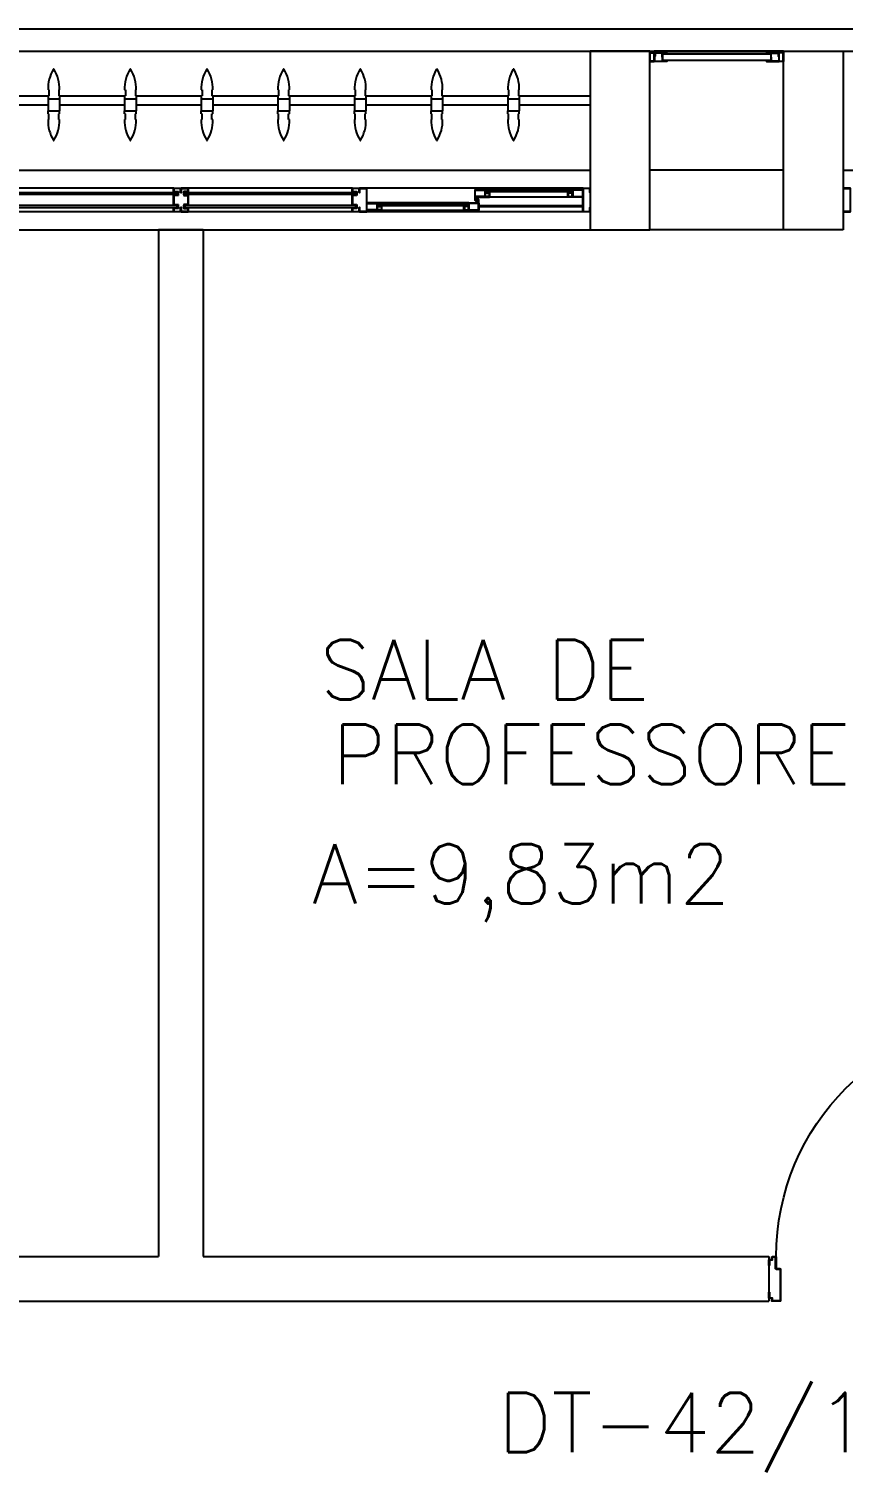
# Model space of a CAD drawing. Header units: millimetres. Extents: x 2128 to 2646, y 1972 to 2207.
# Drawn here: x 2417.925 to 2420.661, y 2048.791 to 2053.64 of the extents above; entities that cross this region are included whole.
import ezdxf

# ---------------------------------------------------------------- set-up
doc = ezdxf.new("R2010")
doc.units = ezdxf.units.MM
for name, color, linetype in [('AR-ALV', 2, 'Continuous'), ('AR-BRISES', 1, 'Continuous'), ('AR-CALÇADA', 1, 'Continuous'), ('AR-ESQ', 1, 'Continuous'), ('AR-ESTC', 3, 'Continuous'), ('AR-PEITORIL', 1, 'Continuous'), ('AR-PORTA', 1, 'Continuous'), ('BR-PAINEL', 1, 'Continuous'), ('BR-SUPORTE', 1, 'Continuous'), ('DT-ESQ-BAGUETE-C', 1, 'Continuous'), ('DT-ESQ-BAGUETE-V', 1, 'Continuous'), ('DT-ESQ-CHAPA DOBRADA-V', 1, 'Continuous'), ('DT-ESQ-MARCO-V', 1, 'Continuous'), ('DT-ESQ-PERFIL CADEIRA-C', 2, 'Continuous'), ('DT-ESQ-PERFIL CADEIRA-V', 2, 'Continuous'), ('DT-ESQ-PERFIL U SIMPLES-C', 2, 'Continuous'), ('DT-ESQ-PERFIL U-C', 2, 'Continuous'), ('DT-ESQ-PERFIL U-V', 1, 'Continuous'), ('DT-ESQ-VENEZIANA-C', 1, 'Continuous'), ('DT-ESQ-VENEZIANA-V', 1, 'Continuous'), ('DT-ESQ-VIDRO-C', 2, 'Continuous'), ('DT-ESQ-VIDRO-V', 71, 'Continuous'), ('DT-TXTMOD', 1, 'Continuous'), ('ENDEREÇO', 2, 'Continuous'), ('ibio', 2, 'Continuous'), ('maçaneta', 1, 'Continuous'), ('mov', 1, 'Continuous'), ('PM-PERFIL U-C', 2, 'Continuous'), ('pm1', 2, 'Continuous'), ('TEXTO', 2, 'Continuous'), ('Área', 2, 'Continuous')]:
    doc.layers.add(name, color=color, linetype=linetype)
doc.styles.add('S10', font='simplex.shx', dxfattribs={"height": 0.1})
doc.styles.add('UNB-100', font='simplex.shx', dxfattribs={"height": 0.2})
doc.styles.add('UNB1-100', font='simplex.shx', dxfattribs={"height": 0.2})

# ---------------------------------------------------------------- blocks, each defined once
blk = doc.blocks.new('EF23-P')
at = {"layer": 'DT-ESQ-BAGUETE-C', "ltscale": 0.1}
for points in [[(0.4225, -0.08), (0.409, -0.08), (0.409, -0.0785), (0.422, -0.0785, 0.414214), (0.4225, -0.078), (0.4225, -0.067, 0.414214), (0.422, -0.0665), (0.409, -0.0665), (0.409, -0.065), (0.4225, -0.065, -0.414214), (0.424, -0.0665), (0.424, -0.0785, -0.414214)], [(0.7015, -0.08), (0.715, -0.08), (0.715, -0.0785), (0.702, -0.0785, -0.414214), (0.7015, -0.078), (0.7015, -0.067, -0.414214), (0.702, -0.0665), (0.715, -0.0665), (0.715, -0.065), (0.7015, -0.065, 0.414214), (0.7, -0.0665), (0.7, -0.0785, 0.414214)], [(0.0735, -0.125), (0.06, -0.125), (0.06, -0.1235), (0.073, -0.1235, 0.414214), (0.0735, -0.123), (0.0735, -0.112, 0.414214), (0.073, -0.1115), (0.06, -0.1115), (0.06, -0.11), (0.0735, -0.11, -0.414214), (0.075, -0.1115), (0.075, -0.1235, -0.414214)], [(0.339, -0.125), (0.3525, -0.125), (0.3525, -0.1235), (0.3395, -0.1235, -0.414214), (0.339, -0.123), (0.339, -0.112, -0.414214), (0.3395, -0.1115), (0.3525, -0.1115), (0.3525, -0.11), (0.339, -0.11, 0.414214), (0.3375, -0.1115), (0.3375, -0.1235, 0.414214)]]:
    blk.add_lwpolyline(points, format="xyb", close=True, dxfattribs=at)
at = {"layer": 'DT-ESQ-BAGUETE-V', "ltscale": 0.1}
for p, q in [((0.4225, -0.065), (0.7015, -0.065)), ((0.0735, -0.11), (0.339, -0.11))]:
    blk.add_line(p, q, dxfattribs=at)
at = {"layer": 'DT-ESQ-CHAPA DOBRADA-V', "ltscale": 0.1}
for p, q in [((0.025, -0.077), (0.374, -0.077)), ((0.025, -0.08), (0.374, -0.08))]:
    blk.add_line(p, q, dxfattribs=at)
at = {"layer": 'DT-ESQ-MARCO-V', "ltscale": 0.1}
for p, q in [((0.7985, -0.06), (1.3515, -0.06)), ((1.3985, -0.06), (1.9515, -0.06)), ((0.7985, -0.14), (1.3515, -0.14)), ((1.3985, -0.14), (1.9515, -0.14))]:
    blk.add_line(p, q, dxfattribs=at)
at = {"layer": 'DT-ESQ-PERFIL CADEIRA-C', "ltscale": 0.1}
for p, q in [((0.376, -0.0885), (0.4225, -0.0885)), ((0.75, -0.0885), (0.7015, -0.0885)), ((0.025, -0.1335), (0.0735, -0.1335)), ((0.3855, -0.1335), (0.339, -0.1335))]:
    blk.add_line(p, q, dxfattribs=at)
for points in [[(0.4225, -0.087, -1), (0.4225, -0.09), (0.376, -0.09, -0.414214), (0.374, -0.088), (0.374, -0.067, -0.414214), (0.376, -0.065), (0.4075, -0.065, -0.414214), (0.409, -0.0665), (0.409, -0.087)], [(0.409, -0.0885, -0.198913), (0.4079, -0.0881, -0.198913), (0.4075, -0.087), (0.4075, -0.067, 0.414214), (0.407, -0.0665), (0.376, -0.0665, 0.414214), (0.3755, -0.067), (0.3755, -0.088, 0.414214), (0.376, -0.0885)], [(0.7015, -0.09), (0.75, -0.09), (0.75, -0.0885), (0.715, -0.0885, 0.198912), (0.7161, -0.0881, 0.198913), (0.7165, -0.087), (0.7165, -0.067, -0.414214), (0.717, -0.0665), (0.75, -0.0665), (0.75, -0.065), (0.7165, -0.065, 0.414214), (0.715, -0.0665), (0.715, -0.0785), (0.715, -0.08), (0.715, -0.087), (0.7015, -0.087, 1)], [(0.0735, -0.135), (0.025, -0.135), (0.025, -0.1335), (0.06, -0.1335, -0.198912), (0.0589, -0.1331, -0.198913), (0.0585, -0.132), (0.0585, -0.112, 0.414214), (0.058, -0.1115), (0.025, -0.1115), (0.025, -0.11), (0.0585, -0.11, -0.414214), (0.06, -0.1115), (0.06, -0.1235), (0.06, -0.125), (0.06, -0.132), (0.0735, -0.132, -1)], [(0.339, -0.132, 1), (0.339, -0.135), (0.3855, -0.135, 0.414214), (0.3875, -0.133), (0.3875, -0.112, 0.414214), (0.3855, -0.11), (0.354, -0.11, 0.414214), (0.3525, -0.1115), (0.3525, -0.132)], [(0.3525, -0.1335, 0.198913), (0.3536, -0.1331, 0.198913), (0.354, -0.132), (0.354, -0.112, -0.414214), (0.3545, -0.1115), (0.3855, -0.1115, -0.414214), (0.386, -0.112), (0.386, -0.133, -0.414214), (0.3855, -0.1335)]]:
    blk.add_lwpolyline(points, format="xyb", close=True, dxfattribs=at)
at = {"layer": 'DT-ESQ-PERFIL CADEIRA-V', "ltscale": 0.1}
for p, q in [((0.4075, -0.09), (0.7015, -0.09)), ((0.0735, -0.135), (0.339, -0.135))]:
    blk.add_line(p, q, dxfattribs=at)
at = {"layer": 'DT-ESQ-PERFIL U SIMPLES-C', "ltscale": 0.1}
for points in [[(0.376, -0.102), (0.384, -0.102), (0.384, -0.1005), (0.376, -0.1005, -0.414214), (0.3755, -0.1), (0.3755, -0.092, -0.414214), (0.376, -0.0915), (0.384, -0.0915), (0.384, -0.09), (0.376, -0.09, 0.414214), (0.374, -0.092), (0.374, -0.1, 0.414214)], [(0.3855, -0.098), (0.3775, -0.098), (0.3775, -0.0995), (0.3855, -0.0995, -0.414214), (0.386, -0.1), (0.386, -0.108, -0.414214), (0.3855, -0.1085), (0.3775, -0.1085), (0.3775, -0.11), (0.3855, -0.11, 0.414214), (0.3875, -0.108), (0.3875, -0.1, 0.414214)]]:
    blk.add_lwpolyline(points, format="xyb", close=True, dxfattribs=at)
at = {"layer": 'DT-ESQ-PERFIL U-C', "ltscale": 0.1}
for points in [[(0, -0.0615, -0.414214), (0.0015, -0.06), (0.0235, -0.06, -0.414214), (0.025, -0.0615), (0.025, -0.1385, -0.414214), (0.0235, -0.14), (0.0015, -0.14, -0.414214), (0, -0.1385), (0, -0.125), (0.0015, -0.125), (0.0015, -0.138, 0.414214), (0.002, -0.1385), (0.023, -0.1385, 0.414214), (0.0235, -0.138), (0.0235, -0.062, 0.414214), (0.023, -0.0615), (0.002, -0.0615, 0.414214), (0.0015, -0.062), (0.0015, -0.075), (0, -0.075)], [(0.775, -0.0615, 0.414214), (0.7735, -0.06), (0.7515, -0.06, 0.414214), (0.75, -0.0615), (0.75, -0.1385, 0.414214), (0.7515, -0.14), (0.7735, -0.14, 0.414214), (0.775, -0.1385), (0.775, -0.125), (0.7735, -0.125), (0.7735, -0.138, -0.414214), (0.773, -0.1385), (0.752, -0.1385, -0.414214), (0.7515, -0.138), (0.7515, -0.062, -0.414214), (0.752, -0.0615), (0.773, -0.0615, -0.414214), (0.7735, -0.062), (0.7735, -0.075), (0.775, -0.075)], [(0.8, -0.1285), (0.8, -0.1385, -0.414214), (0.7985, -0.14), (0.7765, -0.14, -0.414214), (0.775, -0.1385), (0.775, -0.125), (0.7765, -0.125), (0.7765, -0.138, 0.414214), (0.777, -0.1385), (0.798, -0.1385, 0.414214), (0.7985, -0.138), (0.7985, -0.1285), (0.7855, -0.1285, -0.414214), (0.784, -0.127), (0.784, -0.117, -0.414214), (0.7855, -0.1155), (0.7985, -0.1155), (0.7985, -0.0845), (0.7855, -0.0845, -0.414214), (0.784, -0.083), (0.784, -0.073, -0.414214), (0.7855, -0.0715), (0.7985, -0.0715), (0.7985, -0.062, 0.414214), (0.798, -0.0615), (0.777, -0.0615, 0.414214), (0.7765, -0.062), (0.7765, -0.075), (0.775, -0.075), (0.775, -0.0615, -0.414214), (0.7765, -0.06), (0.7985, -0.06, -0.414214), (0.8, -0.0615), (0.8, -0.0715, -0.414214), (0.7985, -0.073), (0.7855, -0.073), (0.7855, -0.083), (0.7985, -0.083), (0.7985, -0.083, -0.414214), (0.8, -0.0845), (0.8, -0.1155, -0.414214), (0.7985, -0.117), (0.7985, -0.117), (0.7855, -0.117), (0.7855, -0.127), (0.7985, -0.127, -0.414214)], [(1.35, -0.1285), (1.35, -0.1385, 0.414214), (1.3515, -0.14), (1.3735, -0.14, 0.414214), (1.375, -0.1385), (1.375, -0.125), (1.3735, -0.125), (1.3735, -0.138, -0.414214), (1.373, -0.1385), (1.352, -0.1385, -0.414214), (1.3515, -0.138), (1.3515, -0.1285), (1.3645, -0.1285, 0.414214), (1.366, -0.127), (1.366, -0.117, 0.414214), (1.3645, -0.1155), (1.3515, -0.1155), (1.3515, -0.0845), (1.3645, -0.0845, 0.414214), (1.366, -0.083), (1.366, -0.073, 0.414214), (1.3645, -0.0715), (1.3515, -0.0715), (1.3515, -0.062, -0.414214), (1.352, -0.0615), (1.373, -0.0615, -0.414214), (1.3735, -0.062), (1.3735, -0.075), (1.375, -0.075), (1.375, -0.0615, 0.414214), (1.3735, -0.06), (1.3515, -0.06, 0.414214), (1.35, -0.0615), (1.35, -0.0715, 0.414214), (1.3515, -0.073), (1.3645, -0.073), (1.3645, -0.083), (1.3515, -0.083), (1.3515, -0.083, 0.414214), (1.35, -0.0845), (1.35, -0.1155, 0.414214), (1.3515, -0.117), (1.3515, -0.117), (1.3645, -0.117), (1.3645, -0.127), (1.3515, -0.127, 0.414214)], [(1.4, -0.1285), (1.4, -0.1385, -0.414214), (1.3985, -0.14), (1.3765, -0.14, -0.414214), (1.375, -0.1385), (1.375, -0.125), (1.3765, -0.125), (1.3765, -0.138, 0.414214), (1.377, -0.1385), (1.398, -0.1385, 0.414214), (1.3985, -0.138), (1.3985, -0.1285), (1.3855, -0.1285, -0.414214), (1.384, -0.127), (1.384, -0.117, -0.414214), (1.3855, -0.1155), (1.3985, -0.1155), (1.3985, -0.0845), (1.3855, -0.0845, -0.414214), (1.384, -0.083), (1.384, -0.073, -0.414214), (1.3855, -0.0715), (1.3985, -0.0715), (1.3985, -0.062, 0.414214), (1.398, -0.0615), (1.377, -0.0615, 0.414214), (1.3765, -0.062), (1.3765, -0.075), (1.375, -0.075), (1.375, -0.0615, -0.414214), (1.3765, -0.06), (1.3985, -0.06, -0.414214), (1.4, -0.0615), (1.4, -0.0715, -0.414214), (1.3985, -0.073), (1.3855, -0.073), (1.3855, -0.083), (1.3985, -0.083), (1.3985, -0.083, -0.414214), (1.4, -0.0845), (1.4, -0.1155, -0.414214), (1.3985, -0.117), (1.3985, -0.117), (1.3855, -0.117), (1.3855, -0.127), (1.3985, -0.127, -0.414214)], [(5.15, -0.0615, 0.414214), (5.1485, -0.06), (5.1265, -0.06, 0.414214), (5.125, -0.0615), (5.125, -0.1385, 0.414214), (5.1265, -0.14), (5.1485, -0.14, 0.414214), (5.15, -0.1385), (5.15, -0.125), (5.1485, -0.125), (5.1485, -0.138, -0.414214), (5.148, -0.1385), (5.127, -0.1385, -0.414214), (5.1265, -0.138), (5.1265, -0.062, -0.414214), (5.127, -0.0615), (5.148, -0.0615, -0.414214), (5.1485, -0.062), (5.1485, -0.075), (5.15, -0.075)]]:
    blk.add_lwpolyline(points, format="xyb", close=True, dxfattribs=at)
at = {"layer": 'DT-ESQ-PERFIL U-V', "ltscale": 0.1}
for p, q in [((0.0235, -0.06), (0.7515, -0.06)), ((0.0235, -0.14), (0.7515, -0.14))]:
    blk.add_line(p, q, dxfattribs=at)
at = {"layer": 'DT-ESQ-VIDRO-C', "ltscale": 0.1}
for points in [[(0.7125, -0.085), (0.7125, -0.082), (0.4115, -0.082), (0.4115, -0.085)], [(1.3625, -0.081), (1.3625, -0.075), (0.7875, -0.075), (0.7875, -0.081)], [(1.9625, -0.081), (1.9625, -0.075), (1.3875, -0.075), (1.3875, -0.081)], [(0.063, -0.13), (0.063, -0.127), (0.3495, -0.127), (0.3495, -0.13)]]:
    blk.add_lwpolyline(points, close=True, dxfattribs=at)
at = {"layer": 'DT-ESQ-VIDRO-V', "ltscale": 0.1}
for points in [[(1.3625, -0.119), (1.3625, -0.125), (0.7875, -0.125), (0.7875, -0.119)], [(1.9625, -0.119), (1.9625, -0.125), (1.3875, -0.125), (1.3875, -0.119)]]:
    blk.add_lwpolyline(points, close=True, dxfattribs=at)
at = {"layer": 'DT-TXTMOD', "ltscale": 0.1, "style": 'S10', "flags": 3}
for tag, p in [('M01', (0.025, -0.28)), ('M02', (0.3253, -0.28)), ('M03', (0.627, -0.28)), ('M04', (0.9288, -0.28)), ('M05', (1.2306, -0.28)), ('M06', (1.5323, -0.28)), ('M07', (1.8341, -0.28)), ('M08', (2.1359, -0.28)), ('M09', (2.4376, -0.28)), ('M10', (2.7394, -0.28)), ('M11', (3.0412, -0.28)), ('M12', (3.3429, -0.28)), ('M13', (3.6447, -0.28)), ('M14', (3.9464, -0.28)), ('M15', (4.2482, -0.28)), ('M16', (4.55, -0.28)), ('M17', (4.8517, -0.28))]:
    blk.add_attdef(tag, p, '', height=0.1, dxfattribs=at)
blk = doc.blocks.new('BR-MODULO8')
at = {"layer": 'BR-PAINEL'}
for p, q in [((-1.8217, 0.27), (-1.8192, 0.27)), ((-1.8217, 0.25), (-1.8217, 0.24)), ((-1.8217, 0.25), (-1.8192, 0.25)), ((-1.8192, 0.27), (-1.8192, 0.25)), ((-1.7858, 0.27), (-1.7858, 0.25)), ((-1.7833, 0.27), (-1.7858, 0.27)), ((-1.7833, 0.25), (-1.7858, 0.25)), ((-1.7833, 0.25), (-1.7833, 0.24)), ((-1.5642, 0.27), (-1.5617, 0.27)), ((-1.5642, 0.25), (-1.5642, 0.24)), ((-1.5642, 0.25), (-1.5617, 0.25)), ((-1.5617, 0.27), (-1.5617, 0.25)), ((-1.5283, 0.27), (-1.5283, 0.25)), ((-1.5258, 0.27), (-1.5283, 0.27)), ((-1.5258, 0.25), (-1.5283, 0.25)), ((-1.5258, 0.25), (-1.5258, 0.24)), ((-1.3067, 0.27), (-1.3042, 0.27)), ((-1.3067, 0.25), (-1.3067, 0.24)), ((-1.3067, 0.25), (-1.3042, 0.25)), ((-1.3042, 0.27), (-1.3042, 0.25)), ((-1.2708, 0.27), (-1.2708, 0.25)), ((-1.2683, 0.27), (-1.2708, 0.27)), ((-1.2683, 0.25), (-1.2708, 0.25)), ((-1.2683, 0.25), (-1.2683, 0.24)), ((-1.0492, 0.27), (-1.0467, 0.27)), ((-1.0492, 0.25), (-1.0492, 0.24)), ((-1.0492, 0.25), (-1.0467, 0.25)), ((-1.0467, 0.27), (-1.0467, 0.25)), ((-1.0133, 0.27), (-1.0133, 0.25)), ((-1.0108, 0.27), (-1.0133, 0.27)), ((-1.0108, 0.25), (-1.0133, 0.25)), ((-1.0108, 0.25), (-1.0108, 0.24)), ((-0.7917, 0.27), (-0.7892, 0.27)), ((-0.7917, 0.25), (-0.7917, 0.24)), ((-0.7917, 0.25), (-0.7892, 0.25)), ((-0.7892, 0.27), (-0.7892, 0.25)), ((-0.7558, 0.27), (-0.7558, 0.25)), ((-0.7533, 0.27), (-0.7558, 0.27)), ((-0.7533, 0.25), (-0.7558, 0.25)), ((-0.7533, 0.25), (-0.7533, 0.24)), ((-0.5342, 0.27), (-0.5317, 0.27)), ((-0.5342, 0.25), (-0.5317, 0.25)), ((-0.5342, 0.25), (-0.5342, 0.24)), ((-0.5317, 0.27), (-0.5317, 0.25)), ((-0.4958, 0.27), (-0.4983, 0.27)), ((-0.4983, 0.27), (-0.4983, 0.25)), ((-0.4958, 0.25), (-0.4983, 0.25)), ((-0.4958, 0.25), (-0.4958, 0.24)), ((-0.2767, 0.27), (-0.2742, 0.27)), ((-0.2767, 0.25), (-0.2767, 0.24)), ((-0.2767, 0.25), (-0.2742, 0.25)), ((-0.2742, 0.27), (-0.2742, 0.25)), ((-0.2408, 0.27), (-0.2408, 0.25)), ((-0.2383, 0.27), (-0.2408, 0.27)), ((-0.2383, 0.25), (-0.2408, 0.25)), ((-0.2383, 0.25), (-0.2383, 0.24)), ((-1.8217, 0.24), (-1.7833, 0.24)), ((-1.8217, 0.24), (-1.8217, 0.2)), ((-1.8217, 0.2), (-1.7833, 0.2)), ((-1.8217, 0.19), (-1.8217, 0.2)), ((-1.7833, 0.24), (-1.7833, 0.2)), ((-1.7833, 0.19), (-1.7833, 0.2)), ((-1.5642, 0.24), (-1.5258, 0.24)), ((-1.5642, 0.24), (-1.5642, 0.2)), ((-1.5642, 0.2), (-1.5258, 0.2)), ((-1.5642, 0.19), (-1.5642, 0.2)), ((-1.5258, 0.24), (-1.5258, 0.2)), ((-1.5258, 0.19), (-1.5258, 0.2)), ((-1.3067, 0.24), (-1.2683, 0.24)), ((-1.3067, 0.24), (-1.3067, 0.2)), ((-1.3067, 0.2), (-1.2683, 0.2)), ((-1.3067, 0.19), (-1.3067, 0.2)), ((-1.2683, 0.24), (-1.2683, 0.2)), ((-1.2683, 0.19), (-1.2683, 0.2)), ((-1.0492, 0.24), (-1.0108, 0.24)), ((-1.0492, 0.24), (-1.0492, 0.2)), ((-1.0492, 0.2), (-1.0108, 0.2)), ((-1.0492, 0.19), (-1.0492, 0.2)), ((-1.0108, 0.24), (-1.0108, 0.2)), ((-1.0108, 0.19), (-1.0108, 0.2)), ((-0.7917, 0.24), (-0.7533, 0.24)), ((-0.7917, 0.24), (-0.7917, 0.2)), ((-0.7917, 0.2), (-0.7533, 0.2)), ((-0.7917, 0.19), (-0.7917, 0.2)), ((-0.7533, 0.24), (-0.7533, 0.2)), ((-0.7533, 0.19), (-0.7533, 0.2)), ((-0.5342, 0.24), (-0.5342, 0.2)), ((-0.5342, 0.24), (-0.4958, 0.24)), ((-0.5342, 0.19), (-0.5342, 0.2)), ((-0.5342, 0.2), (-0.4958, 0.2)), ((-0.4958, 0.24), (-0.4958, 0.2)), ((-0.4958, 0.19), (-0.4958, 0.2)), ((-0.2767, 0.24), (-0.2383, 0.24)), ((-0.2767, 0.24), (-0.2767, 0.2)), ((-0.2767, 0.2), (-0.2383, 0.2)), ((-0.2767, 0.19), (-0.2767, 0.2)), ((-0.2383, 0.24), (-0.2383, 0.2)), ((-0.2383, 0.19), (-0.2383, 0.2)), ((-1.8217, 0.19), (-1.8192, 0.19)), ((-1.8217, 0.17), (-1.8192, 0.17)), ((-1.8192, 0.17), (-1.8192, 0.19)), ((-1.7833, 0.19), (-1.7858, 0.19)), ((-1.7858, 0.17), (-1.7858, 0.19)), ((-1.7833, 0.17), (-1.7858, 0.17)), ((-1.5642, 0.19), (-1.5617, 0.19)), ((-1.5642, 0.17), (-1.5617, 0.17)), ((-1.5617, 0.17), (-1.5617, 0.19)), ((-1.5258, 0.19), (-1.5283, 0.19)), ((-1.5283, 0.17), (-1.5283, 0.19)), ((-1.5258, 0.17), (-1.5283, 0.17)), ((-1.3067, 0.19), (-1.3042, 0.19)), ((-1.3067, 0.17), (-1.3042, 0.17)), ((-1.3042, 0.17), (-1.3042, 0.19)), ((-1.2683, 0.19), (-1.2708, 0.19)), ((-1.2708, 0.17), (-1.2708, 0.19)), ((-1.2683, 0.17), (-1.2708, 0.17)), ((-1.0492, 0.19), (-1.0467, 0.19)), ((-1.0492, 0.17), (-1.0467, 0.17)), ((-1.0467, 0.17), (-1.0467, 0.19)), ((-1.0108, 0.19), (-1.0133, 0.19)), ((-1.0133, 0.17), (-1.0133, 0.19)), ((-1.0108, 0.17), (-1.0133, 0.17)), ((-0.7917, 0.19), (-0.7892, 0.19)), ((-0.7917, 0.17), (-0.7892, 0.17)), ((-0.7892, 0.17), (-0.7892, 0.19)), ((-0.7533, 0.19), (-0.7558, 0.19)), ((-0.7558, 0.17), (-0.7558, 0.19)), ((-0.7533, 0.17), (-0.7558, 0.17)), ((-0.5342, 0.19), (-0.5317, 0.19)), ((-0.5342, 0.17), (-0.5317, 0.17)), ((-0.5317, 0.17), (-0.5317, 0.19)), ((-0.4983, 0.17), (-0.4983, 0.19)), ((-0.4958, 0.19), (-0.4983, 0.19)), ((-0.4958, 0.17), (-0.4983, 0.17)), ((-0.2767, 0.19), (-0.2742, 0.19)), ((-0.2767, 0.17), (-0.2742, 0.17)), ((-0.2742, 0.17), (-0.2742, 0.19)), ((-0.2383, 0.19), (-0.2408, 0.19)), ((-0.2408, 0.17), (-0.2408, 0.19)), ((-0.2383, 0.17), (-0.2408, 0.17))]:
    blk.add_line(p, q, dxfattribs=at)
for centre, radius, start, end in [((-1.8025, 0.3387), 0.001, 37.1012, 142.8988), ((-1.545, 0.3387), 0.001, 37.1012, 142.8988), ((-1.2875, 0.3387), 0.001, 37.1012, 142.8988), ((-1.03, 0.3387), 0.001, 37.1012, 142.8988), ((-0.7725, 0.3387), 0.001, 37.1012, 142.8988), ((-0.515, 0.3387), 0.001, 37.1012, 142.8988), ((-0.2575, 0.3387), 0.001, 37.1012, 142.8988), ((-1.6967, 0.2739), 0.1251, 148.4721, 181.772), ((-1.9083, 0.2739), 0.1251, 358.228, 31.5279), ((-1.4392, 0.2739), 0.1251, 148.4721, 181.772), ((-1.6508, 0.2739), 0.1251, 358.228, 31.5279), ((-1.1817, 0.2739), 0.1251, 148.4721, 181.772), ((-1.3933, 0.2739), 0.1251, 358.228, 31.5279), ((-0.9242, 0.2739), 0.1251, 148.4721, 181.772), ((-1.1358, 0.2739), 0.1251, 358.228, 31.5279), ((-0.6667, 0.2739), 0.1251, 148.4721, 181.772), ((-0.8783, 0.2739), 0.1251, 358.228, 31.5279), ((-0.4092, 0.2739), 0.1251, 148.4721, 181.772), ((-0.6208, 0.2739), 0.1251, 358.228, 31.5279), ((-0.1517, 0.2739), 0.1251, 148.4721, 181.772), ((-0.3633, 0.2739), 0.1251, 358.228, 31.5279), ((-1.6967, 0.1661), 0.1251, 178.228, 211.5279), ((-1.9083, 0.1661), 0.1251, 328.4721, 1.772), ((-1.4392, 0.1661), 0.1251, 178.228, 211.5279), ((-1.6508, 0.1661), 0.1251, 328.4721, 1.772), ((-1.1817, 0.1661), 0.1251, 178.228, 211.5279), ((-1.3933, 0.1661), 0.1251, 328.4721, 1.772), ((-0.9242, 0.1661), 0.1251, 178.228, 211.5279), ((-1.1358, 0.1661), 0.1251, 328.4721, 1.772), ((-0.6667, 0.1661), 0.1251, 178.228, 211.5279), ((-0.8783, 0.1661), 0.1251, 328.4721, 1.772), ((-0.4092, 0.1661), 0.1251, 178.228, 211.5279), ((-0.6208, 0.1661), 0.1251, 328.4721, 1.772), ((-0.1517, 0.1661), 0.1251, 178.228, 211.5279), ((-0.3633, 0.1661), 0.1251, 328.4721, 1.772), ((-1.8025, 0.1013), 0.001, 217.1012, 322.8988), ((-1.545, 0.1013), 0.001, 217.1012, 322.8988), ((-1.2875, 0.1013), 0.001, 217.1012, 322.8988), ((-1.03, 0.1013), 0.001, 217.1012, 322.8988), ((-0.7725, 0.1013), 0.001, 217.1012, 322.8988), ((-0.515, 0.1013), 0.001, 217.1012, 322.8988), ((-0.2575, 0.1013), 0.001, 217.1012, 322.8988)]:
    blk.add_arc(centre, radius, start, end, dxfattribs=at)
at = {"layer": 'BR-SUPORTE'}
for p, q in [((-2.0408, 0.25), (-1.8192, 0.25)), ((-1.7833, 0.25), (-1.5617, 0.25)), ((-1.5258, 0.25), (-1.3042, 0.25)), ((-1.2683, 0.25), (-1.0467, 0.25)), ((-1.0108, 0.25), (-0.7892, 0.25)), ((-0.7533, 0.25), (-0.5317, 0.25)), ((-0.4958, 0.25), (-0.2742, 0.25)), ((-0.2383, 0.25), (0, 0.25)), ((-2.0408, 0.22), (-1.8217, 0.22)), ((-1.7833, 0.22), (-1.5642, 0.22)), ((-1.5258, 0.22), (-1.3067, 0.22)), ((-1.2683, 0.22), (-1.0492, 0.22)), ((-1.0108, 0.22), (-0.7917, 0.22)), ((-0.7533, 0.22), (-0.5342, 0.22)), ((-0.4958, 0.22), (-0.2767, 0.22)), ((-0.2383, 0.22), (0, 0.22))]:
    blk.add_line(p, q, dxfattribs=at)
blk = doc.blocks.new('EF01C-P')
at = {"layer": 'DT-ESQ-BAGUETE-C', "ltscale": 0.1}
for points in [[(0.0015, 0.035), (0.015, 0.035), (0.015, 0.0335), (0.0015, 0.0335), (0.0015, 0.005), (0.015, 0.005), (0.015, 0.0035), (0.0015, 0.0035, -0.414214), (0, 0.005), (0, 0.0335, -0.414214)], [(0.4485, 0.035), (0.435, 0.035), (0.435, 0.0335), (0.4485, 0.0335), (0.4485, 0.005), (0.435, 0.005), (0.435, 0.0035), (0.4485, 0.0035, 0.414214), (0.45, 0.005), (0.45, 0.0335, 0.414214)]]:
    blk.add_lwpolyline(points, format="xyb", close=True, dxfattribs=at)
at = {"layer": 'DT-ESQ-PERFIL CADEIRA-C', "ltscale": 0.1}
for points in [[(0.01, 0.0015), (0.01, 0.003), (0.0015, 0.003, 1), (0.0015, 0), (0.015, 0, 0.414214), (0.0165, 0.0015), (0.0165, 0.0335), (0.043, 0.0335)], [(0.043, 0.0065), (0.018, 0.0065), (0.018, 0.0165), (0.0165, 0.0165), (0.0165, 0.0065, 0.414214), (0.018, 0.005), (0.043, 0.005), (0.0565, 0.005, 1), (0.0565, 0.008), (0.043, 0.008), (0.043, 0.02), (0.043, 0.032), (0.0565, 0.032, 1), (0.0565, 0.035), (0.043, 0.035), (0.0165, 0.035, 0.414214), (0.015, 0.0335), (0.015, 0.0015), (0.0015, 0.0015)], [(0.0415, 0.02), (0.0415, 0.032, -0.414214), (0.043, 0.0335), (0.0565, 0.0335)], [(0.0415, 0.02), (0.0415, 0.008, 0.414214), (0.043, 0.0065), (0.0565, 0.0065)], [(0.407, 0.0065), (0.432, 0.0065), (0.432, 0.0165), (0.4335, 0.0165), (0.4335, 0.0065, -0.414214), (0.432, 0.005), (0.407, 0.005), (0.3935, 0.005, -1), (0.3935, 0.008), (0.407, 0.008), (0.407, 0.02), (0.407, 0.032), (0.3935, 0.032, -1), (0.3935, 0.035), (0.407, 0.035), (0.4335, 0.035, -0.414214), (0.435, 0.0335), (0.435, 0.0015), (0.4485, 0.0015)], [(0.4085, 0.02), (0.4085, 0.032, 0.414214), (0.407, 0.0335), (0.3935, 0.0335)], [(0.4085, 0.02), (0.4085, 0.008, -0.414214), (0.407, 0.0065), (0.3935, 0.0065)], [(0.44, 0.0015), (0.44, 0.003), (0.4485, 0.003, -1), (0.4485, 0), (0.435, 0, -0.414214), (0.4335, 0.0015), (0.4335, 0.0335), (0.407, 0.0335)]]:
    blk.add_lwpolyline(points, format="xyb", dxfattribs=at)
at = {"layer": 'DT-ESQ-PERFIL CADEIRA-V', "ltscale": 0.1}
blk.add_line((0.015, 0), (0.435, 0), dxfattribs=at)
at = {"layer": 'DT-ESQ-VENEZIANA-C', "ltscale": 0.1}
for p, q in [((0.043, 0.0105), (0.407, 0.0105)), ((0.043, 0.009), (0.407, 0.009))]:
    blk.add_line(p, q, dxfattribs=at)
at = {"layer": 'DT-ESQ-VENEZIANA-V', "ltscale": 0.1}
blk.add_line((0.043, 0.031), (0.407, 0.031), dxfattribs=at)
at = {"layer": 'DT-TXTMOD', "ltscale": 0.1, "style": 'S10', "flags": 3}
blk.add_attdef('EF01C', (0.0208, -0.14), '', height=0.1, dxfattribs=at)
blk = doc.blocks.new('PM3')
at = {"layer": 'maçaneta'}
for points in [[(0.02, 0.825), (-0.035, 0.825), (-0.035, 0.715), (0, 0.715), (0, 0.725), (-0.02, 0.725), (-0.02, 0.8035, -0.414214), (-0.0185, 0.805), (0.02, 0.805)], [(0.125, 0.825), (0.07, 0.825), (0.07, 0.805), (0.1085, 0.805, -0.414214), (0.11, 0.8035), (0.11, 0.725), (0.09, 0.725), (0.09, 0.715), (0.125, 0.715)]]:
    blk.add_lwpolyline(points, format="xyb", close=True, dxfattribs=at)
for points in [[(0.02, 0.715), (0.02, 0.755), (0.025, 0.755), (0.025, 0.715)], [(0.07, 0.715), (0.07, 0.755), (0.065, 0.755), (0.065, 0.715)]]:
    blk.add_lwpolyline(points, close=True, dxfattribs=at)
at = {"layer": 'mov'}
blk.add_arc((0.025, 0.075), 0.8, 0, 90, dxfattribs=at)
at = {"layer": 'PM-PERFIL U-C'}
for p, q in [((0, 0.045), (0, 0.0635)), ((0.0015, 0.065), (0.01, 0.065)), ((0.002, 0.063), (0.002, 0.045)), ((0.0105, 0.063), (0.002, 0.063)), ((0.01, 0.065), (0.01, 0.0735)), ((0.0115, 0.075), (0.0235, 0.075)), ((0.012, 0.073), (0.012, 0.0645)), ((0.023, 0.073), (0.012, 0.073)), ((0.023, 0.0335), (0.023, 0.073)), ((0.025, 0.0735), (0.025, 0.034)), ((0.825, 0.0735), (0.825, 0.034)), ((0.8385, 0.075), (0.8265, 0.075)), ((0.827, 0.073), (0.838, 0.073)), ((0.827, 0.0335), (0.827, 0.073)), ((0.838, 0.073), (0.838, 0.0645)), ((0.8395, 0.063), (0.848, 0.063)), ((0.84, 0.065), (0.84, 0.0735)), ((0.8485, 0.065), (0.84, 0.065)), ((0.848, 0.063), (0.848, 0.045)), ((0.85, 0.045), (0.85, 0.0635)), ((0.002, 0.045), (0, 0.045)), ((0.038, 0.032), (0.0245, 0.032)), ((0.0385, 0.034), (0.025, 0.034)), ((0.038, 0.032), (0.038, -0.073)), ((0.04, 0.0325), (0.04, -0.0735)), ((0.81, 0.0325), (0.81, -0.0735)), ((0.8115, 0.034), (0.825, 0.034)), ((0.812, 0.032), (0.8255, 0.032)), ((0.812, 0.032), (0.812, -0.073)), ((0.848, 0.045), (0.85, 0.045)), ((0, -0.045), (0.002, -0.045)), ((0, -0.0635), (0, -0.045)), ((0.002, -0.045), (0.002, -0.063)), ((0.85, -0.045), (0.848, -0.045)), ((0.848, -0.045), (0.848, -0.063)), ((0.85, -0.0635), (0.85, -0.045)), ((0.01, -0.065), (0.0015, -0.065)), ((0.002, -0.063), (0.0105, -0.063)), ((0.01, -0.0735), (0.01, -0.065)), ((0.0385, -0.075), (0.0115, -0.075)), ((0.012, -0.0645), (0.012, -0.073)), ((0.012, -0.073), (0.038, -0.073)), ((0.8115, -0.075), (0.8385, -0.075)), ((0.838, -0.073), (0.812, -0.073)), ((0.838, -0.0645), (0.838, -0.073)), ((0.848, -0.063), (0.8395, -0.063)), ((0.84, -0.0735), (0.84, -0.065)), ((0.84, -0.065), (0.8485, -0.065))]:
    blk.add_line(p, q, dxfattribs=at)
for centre, start, end in [((0.0015, 0.0635), 90, 180), ((0.0115, 0.0735), 90, 180), ((0.0105, 0.0645), 270, 0), ((0.0235, 0.0735), 360, 90), ((0.8265, 0.0735), 90, 180), ((0.8395, 0.0645), 180, 270), ((0.8385, 0.0735), 0, 90), ((0.8485, 0.0635), 0, 90), ((0.0245, 0.0335), 180, 270), ((0.0385, 0.0325), 0, 90), ((0.8115, 0.0325), 90, 180), ((0.8255, 0.0335), 270, 0), ((0.0015, -0.0635), 180, 270), ((0.0115, -0.0735), 180, 270), ((0.0105, -0.0645), 0, 90), ((0.0385, -0.0735), 269.9386, 0), ((0.8115, -0.0735), 180, 270.0614), ((0.8395, -0.0645), 90, 180), ((0.8385, -0.0735), 270, 0), ((0.8485, -0.0635), 270, 0)]:
    blk.add_arc(centre, 0.0015, start, end, dxfattribs=at)
at = {"layer": 'pm1'}
blk.add_lwpolyline([(0.065, 0.875), (0.065, 0.075), (0.025, 0.075), (0.025, 0.875)], close=True, dxfattribs=at)

msp = doc.modelspace()

# ---------------------------------------------------------------- linework, layer by layer
at = {"layer": 'AR-ALV'}
for p, q in [((2420.4615, 2053.1651), (2420.0115, 2053.1651)), ((2418.5115, 2052.9651), (2418.3615, 2052.9651)), ((2418.3615, 2052.9651), (2418.3615, 2049.5151)), ((2418.5115, 2052.9651), (2418.5115, 2049.5151)), ((2420.4615, 2052.9651), (2420.0115, 2052.9651)), ((2416.4615, 2049.5151), (2418.3615, 2049.5151)), ((2418.5115, 2049.5151), (2420.4115, 2049.5151)), ((2420.4115, 2049.5151), (2420.4115, 2049.3651)), ((2416.4615, 2049.3651), (2420.4115, 2049.3651))]:
    msp.add_line(p, q, dxfattribs=at)
at = {"layer": 'AR-CALÇADA'}
msp.add_line((2367.3865, 2053.6401), (2438.6615, 2053.6401), dxfattribs=at)
at = {"layer": 'AR-ESTC'}
for p, q in [((2420.0115, 2053.5651), (2419.8115, 2053.5651)), ((2419.8115, 2053.5651), (2419.8115, 2052.9651)), ((2420.0115, 2052.9651), (2420.0115, 2053.5651)), ((2420.4615, 2053.5651), (2420.6615, 2053.5651)), ((2420.4615, 2052.9651), (2420.4615, 2053.5651)), ((2420.6615, 2053.5651), (2420.6615, 2052.9651)), ((2419.8115, 2052.9651), (2420.0115, 2052.9651)), ((2420.6615, 2052.9651), (2420.4615, 2052.9651))]:
    msp.add_line(p, q, dxfattribs=at)
at = {"layer": 'AR-PEITORIL'}
for p, q in [((2414.6615, 2053.1651), (2419.8115, 2053.1651)), ((2420.6615, 2053.1651), (2425.8115, 2053.1651)), ((2414.6615, 2052.9651), (2419.8115, 2052.9651))]:
    msp.add_line(p, q, dxfattribs=at)
at = {"layer": 'ibio'}
msp.add_line((2371.8115, 2053.5651), (2438.6615, 2053.5651), dxfattribs=at)

# ---------------------------------------------------------------- block references
at = {"layer": 'AR-BRISES'}
msp.add_blockref('BR-MODULO8', (2419.8115, 2053.1651), dxfattribs=at)
at = {"layer": 'AR-ESQ', "rotation": 180}
for name, p in [('EF01C-P', (2420.4615, 2053.5651)), ('EF23-P', (2419.8115, 2052.9651)), ('EF23-P', (2425.8115, 2052.9651))]:
    msp.add_blockref(name, p, dxfattribs=at)
at = {"layer": 'AR-PORTA', "xscale": -1}
msp.add_blockref('PM3', (2421.2615, 2049.4401), dxfattribs=at)

# ---------------------------------------------------------------- texts
at = {"layer": 'ENDEREÇO', "style": 'UNB1-100'}
msp.add_text('DT-42/11', height=0.2, dxfattribs=at).set_placement((2419.5022, 2048.8576))
at = {"layer": 'TEXTO', "style": 'UNB-100'}
for s, p in [('SALA DE ', (2418.9033, 2051.3872)), ('PROFESSORES', (2418.9454, 2051.1028))]:
    msp.add_text(s, height=0.2, dxfattribs=at).set_placement(p)
at = {"layer": 'Área', "style": 'UNB-100'}
msp.add_text('A=9,83m2', height=0.2, dxfattribs=at).set_placement((2418.8768, 2050.7012))

doc.saveas('drawing.dxf')
